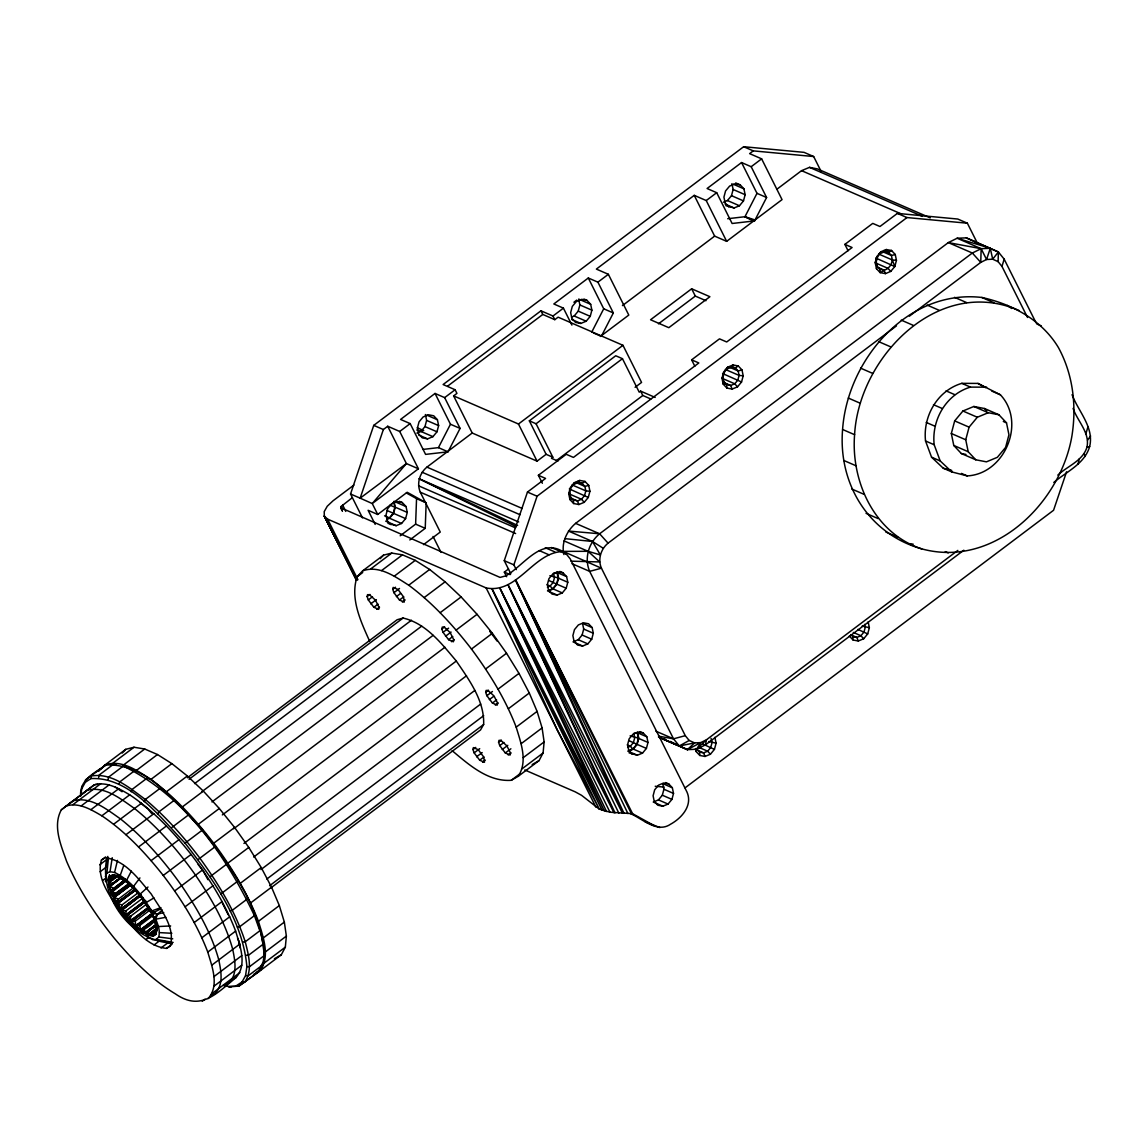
<?xml version="1.0" encoding="UTF-8"?>
<svg xmlns="http://www.w3.org/2000/svg" width="1148" height="1148" viewBox="0 0 1148 1148"><rect width="100%" height="100%" fill="white"/><g stroke="black" fill="none" stroke-linecap="round" stroke-linejoin="round"><path stroke-width="1.5" d="M270.799 887.949L480.538 729.941L483.652 724.488C484.542 700.596 469.101 679.903 456.316 661.033C441.736 643.827 426.195 623.307 403.063 618.054L397.122 619.748L187.382 777.756M1027.546 317.479L1001.989 266.451L998.114 261.658L998.373 251.972L966.286 237.866L957.131 238.239L948.305 242.601L575.607 523.359C566.854 530.835 561.013 543.047 563.912 554.57M375.181 524.406L368.121 510.3L377.721 514.476L407.181 492.277L426.166 502.81L425.234 528.324L409.807 539.947M400.193 535.786L415.619 524.148L416.552 498.634L406.335 492.966M925.532 440.99C922.777 416.279 937.442 390.55 961.809 383.346L977.981 383.418L1000.425 394.826C1026.341 422.435 1004.773 474.024 967.219 475.903L951.893 471.957L943.24 468.212L931.559 457.177L925.532 440.99L934.171 444.735L940.198 460.936L951.893 471.957M934.171 444.735C931.43 420.039 946.081 394.309 970.447 387.106L986.62 387.163M148.738 907.724L139.525 894.536C131.848 886.787 124.63 877.259 113.351 875.106L109.691 876.082L107.984 879.641C111.715 903.39 129.365 929.206 152.885 936.352L155.827 934.372L156.731 929.894L156.114 924.083L152.612 914.023L153.488 912.459L157.463 914.181L163.733 912.502M157.161 929.507L154.306 931.659L154.822 934.372L155.827 934.372L156.114 930.239L155.052 934.329L152.885 936.352L151.636 931.875L157.362 927.57M172.243 942.939C132.422 942.436 98.541 897.406 106.778 858.862L106.965 865.879M143.256 897.793L126.108 910.708L125.749 915.028L127.887 919.39L131.202 921.5L135.22 921.184L150.933 909.345M80.661 796.224L81.752 788.733L85.282 782.29L90.95 778.574C130.126 776.651 160.49 817.778 185.072 843.12C213.011 879.382 242.601 919.548 246.877 966.544L249.475 966.731L264.112 955.71C261.601 907.781 230.518 866.826 202.478 830.004C176.648 803.241 147.145 763.047 105.932 764.999C94.94 772.661 79.571 779.736 80.633 795.449M81.752 788.733L81.953 786.337M1057.796 475.114C1067.482 466.031 1082.779 460.951 1086.955 447.203C1090.141 432.724 1077.455 421.173 1073.079 408.401M1053.778 482.461C1066.549 471.613 1084.688 463.907 1089.667 446.515C1094.259 427.228 1078.388 411.515 1072.045 394.682M253.507 974.48L260.409 970.519C270.383 955.653 263.05 936.797 258.429 921.327C247.624 893.173 231.638 867.371 213.729 843.22C195.433 819.572 175.056 797.272 150.976 779.377C137.573 770.982 121.444 758.928 104.855 765.07L100.464 769.734M260.409 970.519L281.303 954.777L285.335 947.143L286.369 936.108L284.345 922.088L279.337 905.571L271.531 887.174L261.227 867.558L248.772 847.411L234.623 827.478L219.297 808.479L203.354 791.101L187.354 775.976L171.87 763.635L157.491 754.537L144.72 749.013L134.015 747.248L125.763 749.314L104.855 765.07M452.111 750.663C468.858 764.625 487.986 781.946 511.262 780.31L518.164 776.349C528.137 761.468 520.805 742.627 516.184 727.143C505.378 699.003 489.392 673.202 471.484 649.051C453.187 625.387 432.81 603.087 408.731 585.207C395.328 576.813 379.199 564.759 362.61 570.886L357.114 576.726C349.867 598.553 360.773 621.326 369.584 641.101M518.164 776.349L539.058 760.607L543.09 752.973L544.123 741.938L542.1 727.918L537.092 711.401L529.285 693.005L518.982 673.388L506.526 653.241L492.377 633.309L477.051 614.309L461.109 596.931L445.108 581.806L429.625 569.465L415.246 560.368L402.474 554.843L391.769 553.078L383.518 555.144L362.61 570.886M105.473 881.75L106.133 874.69M423.54 544.64L440.258 532.055L420.297 492.191C416.466 483.466 419.68 473.033 426.927 467.121L472.215 433.011L537.063 461.152L546.118 454.321L552.848 457.248L551.456 458.296L557.914 461.094M263.322 942.135L264.112 955.71M85.282 782.29L85.54 779.793L105.932 764.999M259.462 968.869L259.204 971.366L238.813 986.161L228.71 986.606L238.813 986.161L259.204 971.366L262.792 964.822L264.298 953.428M105.329 876.484L106.879 873.068L108.486 857.714M260.108 928.847L263.122 944.244L248.499 955.265L245.916 955.251M90.95 778.574L91.295 776.019C112.002 772.46 129.767 788.088 145.322 799.453C165.857 816.73 183.78 836.849 199.91 858.23C218.565 883.917 235.369 911.44 245.242 941.776C248.499 954.792 252.991 970.376 244.567 982.387L242.041 981.985L236.373 985.702M152.885 936.352L153.158 934.271L154.822 934.372L152.885 936.352L154.306 931.659M155.124 934.142L155.827 934.372L156.731 929.894L154.822 920.639M242.041 981.985L245.572 975.542L246.877 966.544M134.201 887.232L118.488 899.071L114.269 897.463L110.897 893.058L109.907 886.385L108.4 885.467L109.017 881.449L113.193 878.306M108.873 878.306L109.404 874.905L110.696 877.904M106.879 873.068L110.036 871.691L112.231 857.714M238.612 944.488L239.114 941.288M152.483 939.695L156.358 939.394L158.74 936.983C160.591 930.21 157.506 923.466 154.98 917.295L152.813 916.362L154.478 919.29M98.613 777.67L99.058 775.115L113.695 764.094L116.034 764.554L111.428 765.085M146.284 904.38L130.571 916.219L126.28 915.903L121.085 910.795L122.018 904.911L137.731 893.072M842.589 429.481C847.411 359.711 907.566 288.966 981.841 297.461C1012.479 304.22 1041.882 319.976 1058.413 347.557C1073.093 374.478 1076.666 405.603 1071.974 435.652C1060.537 503.484 993.738 568.561 921.686 548.859C868.433 533.82 838.054 483.695 842.589 429.481L854.586 434.69C850.855 481.744 874.575 533.433 921.686 548.859M854.586 434.69C858.891 356.899 938.691 275.018 1019.295 310.62M254.741 913.923L254.426 915.63L259.864 930.755L245.242 941.776L242.702 941.963M155.827 934.372L156.731 929.894L154.722 919.692M367.13 596.558L367.547 594.664L369.455 594.721L375.439 600.16L379.098 607.45L378.668 609.344L373.875 607.278L368.307 599.93L367.13 596.558L369.914 594.463M392.745 589.311L393.161 587.403L397.969 589.484L403.522 596.831L404.283 602.097L399.49 600.031L393.922 592.684L392.745 589.311L395.529 587.216M441.851 628.989L442.281 627.081L444.19 627.138L450.174 632.577L453.819 639.866L453.403 641.775L448.595 639.694L443.042 632.347L441.851 628.989L444.635 626.88M472.962 749.5L473.378 747.592L478.185 749.673L483.739 757.02L484.499 762.286L479.706 760.206L474.138 752.858L472.962 749.5L475.746 747.405M485.69 692.33L486.106 690.422L488.015 690.493L493.999 695.932L497.658 703.207L497.228 705.116L492.435 703.035L486.867 695.688L485.69 692.33L488.474 690.235M498.576 742.254L498.993 740.345L500.901 740.403L506.885 745.856L510.544 753.131L510.114 755.04L505.321 752.959L499.753 745.612L498.576 742.254L501.36 740.159M569.925 499.552L570.628 497.17L569.709 492.722L570.958 488.029L574.402 482.648L579.769 480.424L585.006 481.428L588.737 485.389L589.929 491.258L588.293 497.443L584.246 502.307L578.893 504.532L573.641 503.527L569.925 499.552L568.719 493.697L570.355 487.498L574.402 482.648M723.183 384.106L723.886 381.724L722.967 377.276L724.216 372.569L727.66 367.188L733.027 364.964L738.264 365.968L741.995 369.943L743.187 375.798L741.551 381.997L737.504 386.847L732.151 389.072L726.899 388.067L723.183 384.106L721.977 378.237L723.627 372.052L727.66 367.188M660.129 737.777L687.394 749.644L696.535 749.257L705.36 744.937L706.522 739.728L957.834 550.409M876.441 268.646L877.144 266.264L876.225 261.816L877.488 257.109L880.918 251.742L886.285 249.518L891.522 250.522L895.253 254.483L896.445 260.352L894.809 266.537L890.762 271.402L885.409 273.626L880.157 272.621L876.441 268.646L875.235 262.792L876.885 256.592L880.918 251.742M1078.058 464.165L1079.22 458.97M108.041 779.621L108.63 777.096L123.267 766.075L125.462 766.505M162.413 910.02L157.463 914.181L152.784 912.933C143.4 896.947 131.676 880.731 114.585 872.466L117.469 860.397M208.075 998.645C219.655 985.716 212.021 966.559 207.774 952.094C197.212 924.312 181.212 898.97 163.246 875.436C145.466 853.064 125.706 831.798 101.842 815.812C91.266 809.684 78.868 802.05 66.211 805.996L61.318 809.842C52.449 826.115 61.031 845.244 66.555 861.201C78.48 889.155 95.313 914.741 114.355 938.332C132.063 959.398 151.536 979.617 175.328 993.824C200.426 1011.316 215.537 994.555 235.928 977.651C247.509 964.722 239.889 945.565 235.641 931.1C225.08 903.318 209.065 877.99 191.113 854.442C173.334 832.07 153.574 810.804 129.71 794.818C119.134 788.69 106.735 781.056 94.064 785.002L66.211 805.996M386.804 518.953L389.373 517.891L393.276 513.213L394.855 507.244L393.692 501.604M386.876 519.37L389.559 518.25L393.606 513.4L395.242 507.201L394.338 502.81M416.911 433.112L420.929 431.447L424.975 426.582L426.611 420.398L425.406 414.528M387.967 523.373L396.204 525.684L401.57 523.459L405.617 518.609L407.253 512.41L406.048 506.555L402.331 502.58L399.332 501.274M436.986 431.791L438.622 425.607L437.417 419.738L433.7 415.777L428.448 414.772L423.095 416.997L419.049 421.861L417.413 428.046L418.604 433.915L422.335 437.876L427.573 438.88L432.94 436.656L436.986 431.791L424.975 426.582M571.503 317.106L574.187 315.987L578.233 311.137L579.869 304.938L578.965 300.546M586.958 300.331L581.72 299.327L576.353 301.551L572.307 306.401L570.671 312.6L571.876 318.455L575.593 322.43L580.831 323.435L586.197 321.21L590.244 316.346L591.88 310.161L590.675 304.292L586.958 300.331L583.959 299.025M557.139 595.051L547.539 590.89L552.705 588.737L556.593 584.059L558.172 578.104L557.01 572.45L566.624 576.626L567.786 582.266L566.194 588.235L562.305 592.913L557.139 595.051L552.088 594.09L548.514 590.273L547.352 584.619L548.931 578.664L552.834 573.986L557.985 571.833L563.037 572.809L566.624 576.626M548.859 590.775L552.877 589.111L556.924 584.246L558.559 578.061L557.368 572.192L553.537 573.225L554.455 577.674L553.207 582.38L550.136 586.068L547.424 587.188M582.667 646.023L573.053 641.861L578.219 639.709L582.122 635.031L583.701 629.075L582.538 623.421L592.153 627.597L593.301 633.237L591.722 639.206L587.833 643.885L582.667 646.023L577.616 645.061L574.029 641.244L572.881 635.59L574.459 629.635L578.348 624.942L583.514 622.804L588.565 623.78L592.153 627.597M723.427 202.206L727.445 200.541L731.491 195.677L733.127 189.492L731.936 183.623M725.852 205.664L734.089 207.975L739.455 205.75L743.502 200.886L745.138 194.701L743.933 188.832L740.216 184.871L735.71 182.919M629.047 750.534L632.921 748.927L636.81 744.248L638.388 738.293L637.226 732.639L646.841 736.815L647.989 742.455L646.41 748.424L642.521 753.102L637.355 755.24L629.104 752.887M629.075 750.964L633.093 749.3L637.14 744.435L638.776 738.25L637.585 732.381L633.753 733.414L634.672 737.863L633.423 742.555L630.352 746.243L627.64 747.377M662.884 806.212L653.269 802.036L658.435 799.898L662.324 795.22L663.903 789.25L662.755 783.61L672.355 787.772L673.517 793.426L671.939 799.381L668.05 804.059L662.884 806.212L657.833 805.236L654.245 801.419L653.097 795.779L654.676 789.81L658.565 785.132L663.731 782.993L668.782 783.955L672.355 787.772M695.473 748.553L696.075 751.481L699.792 755.456L705.044 756.46L710.411 754.236L714.443 749.371L716.094 743.187L714.888 737.317M849.333 636.035L853.064 639.996L858.302 641L863.669 638.776L867.701 633.911L869.352 627.726L868.146 621.857M951.333 433.514L954.677 420.9L962.914 411.013L973.834 406.478L984.51 408.516L998.918 414.772L1006.509 422.851L1008.949 434.791L1005.605 447.404L997.368 457.306L986.448 461.84L975.771 459.788L961.364 453.546L953.773 445.467L951.333 433.514L965.741 439.77L968.195 451.709L975.771 459.788M965.741 439.77L969.084 427.156L977.321 417.255L988.241 412.72L998.918 414.772M884.032 250.508L888.595 252.503L891.422 255.516L892.34 259.965L891.092 264.671L888.021 268.359L880.157 272.621L879.971 269.278L877.144 266.264M125.118 880.487L111.184 890.92L109.591 885.754L120.985 877.172M352.379 497.629L341.2 506.426L340.798 507.775L342.405 510.975L340.798 507.775L500.054 577.415L505.938 575.837C525.181 564.472 542.588 534.925 566.366 554.111L570.212 558.875L686.891 791.876C693.005 805.365 681.769 818.05 670.561 824.221C657 833.52 642.507 818.624 630.381 813.631M247.365 897.779L246.935 899.243L232.312 910.264L229.959 910.895M696.075 751.481L696.779 749.099L699.606 752.112L703.581 752.873L707.656 751.194L710.727 747.491L711.975 742.799L711.057 738.351M1001.989 266.451L1004.156 259.118L998.373 251.972L966.286 237.866M1085.85 433.915L1088.017 426.582M118.99 784.371L119.736 781.917L134.373 770.896L136.411 771.255M362.524 517.906L350.542 493.999L373.746 425.377L743.66 146.714L804.059 152.354L813.659 156.53L821.265 171.698M387.708 426.252L406.392 463.577L372.253 503.556L418.403 468.786L399.719 431.476L387.708 426.252L383.36 429.539L360.156 498.16L372.253 503.556L377.721 514.476M510.831 573.785L504.259 560.683L527.463 492.061L545.573 478.415L538.369 475.286L566.237 454.292L573.44 457.421L698.831 362.955L691.627 359.841L719.495 338.847L726.698 341.975L852.103 247.509L844.885 244.381L872.753 223.386L879.956 226.515L897.377 213.399L957.776 219.038L967.377 223.214L976.948 242.328M516.27 569.638L513.874 564.845L537.077 496.223L906.992 217.56L967.377 223.214M1066.578 471.771L1053.563 510.272L685.069 787.858M120.253 875.321L123.754 865.506M101.426 860.067L105.128 857.843C125.534 859.967 138.779 879.454 151.149 893.905C160.462 909.173 175.831 927.254 170.177 946.182L166.474 948.406C146.054 946.296 132.809 926.809 120.44 912.359C111.126 897.09 95.758 879.009 101.426 860.067L105.602 856.925M107.08 866.51L106.678 859.551L107.826 856.408M126.108 910.708C120.425 911.426 114.886 903.849 118.488 899.071L115.245 901.754L121.186 908.929L140.745 894.536M156.645 924.858L145.538 933.252L156.688 924.858L145.538 933.252L142.036 932.391L143.213 929.22L145.265 933.267L148.149 935.663L152.784 935.118M131.159 791.79L132.077 789.437L146.714 778.416L148.58 778.674M117.512 875.694L109.189 881.965L108.4 885.467L111.413 891.522L125.29 880.932L124.802 880.215M896.516 325.845L608.067 543.148C600.835 549.045 597.606 559.478 601.437 568.203L685.284 735.667L689.173 740.46L694.597 742.9L700.739 742.613L706.522 739.728L696.535 749.257L700.739 742.613L687.394 749.644L658.478 736.959M238.181 880.846L220.76 893.962M144.218 801.677L145.322 799.453L159.959 788.432L161.624 788.561M135.421 889.714L117.182 903.275L115.245 901.754L113.724 896.703L110.897 893.058L125.491 881.176M754.566 220.904L766.591 197.499L751.179 166.718L741.565 162.542L707.082 188.516L716.696 192.692L732.108 223.487L754.566 220.904L744.952 216.728L727.689 218.723M422.894 449.428L438.436 447.634L450.461 424.243L435.049 393.448L400.566 419.436L410.166 423.598L425.592 454.393L448.036 451.81L460.075 428.405L444.649 397.624L435.049 393.448M591.694 332.188L603.719 308.783L588.307 278.003L553.824 303.976L563.424 308.138L571.905 325.085M601.308 336.35L613.333 312.959L597.907 282.164L588.307 278.003M753.648 221.004L744.952 216.728L756.991 193.338L741.565 162.542M126.667 880.1L131.346 871.145M98.728 771.384L100.163 768.773M260.869 966.286L262.992 962.426L262.792 964.822L248.155 975.843L245.572 975.542M145.337 900.635L125.749 915.028L121.085 910.795L141.046 895.024M157.793 813.745L159.098 811.708L173.735 800.687L175.214 800.63M121.186 877.316L112.619 883.773L109.031 881.865L107.984 879.641L109.691 876.082L113.351 875.106L121.258 876.972L120.339 877.302M156.817 924.398L145.681 933.166L148.149 935.663L151.636 931.875M1087.572 440.158L1090.6 435.953M227.433 863.597L210.027 876.713M574.029 484.327L578.104 482.648L579.769 480.424M727.287 368.881L731.362 367.188L733.027 364.964M886.285 249.518L884.62 251.742L880.545 253.421M133.455 886.486L139.941 877.904M998.373 251.972L992.69 259.204L986.548 259.505L980.765 262.375L909.374 316.174M156.645 927.283L156.889 924.068M154.98 917.295L157.463 914.181L155.812 919.161L165.786 917.309M171.54 827.694L188.961 814.578M157.348 928.345L148.149 935.663L148.25 930.856L149.254 934.989L155.037 930.727L149.484 934.917L152.526 935.433M135.277 889.47L117.512 903.562L121.085 910.795L141.29 895.268M998.114 261.658L992.69 259.204L990.294 248.298L981.153 248.686L972.327 253.019L599.615 533.777C588.752 542.645 583.988 558.272 589.656 571.36L673.517 738.824L679.3 745.985L694.597 742.9L687.394 749.644L670.145 741.407M145.667 901.108L126.28 915.903L145.853 901.295L126.495 915.932L127.887 919.39L130.571 916.219L127.887 919.39L130.628 920.682C137.66 935.893 146.399 929.622 155.683 920.05M122.233 753.059L125.763 749.314M380.218 558.646L383.518 555.144M568.719 493.697L569.709 492.722M721.977 378.237L722.967 377.276M875.235 262.792L876.885 256.592L877.488 257.109M185.072 843.12L202.478 830.004M140.156 894.077L147.992 887.031M215.437 846.492L198.016 859.608M68.277 804.59L73.171 800.759C90.907 796.152 106.936 809.555 120.583 818.983C144.203 837.954 164.164 861.057 181.628 885.711C197.198 908.628 211.404 933.008 218.794 959.915C220.99 970.835 223.903 984.597 215.035 993.407L210.672 995.345M82.211 794.1L87.105 790.255C104.841 785.663 120.87 799.065 134.517 808.493C158.137 827.45 178.098 850.568 195.562 875.207C211.132 898.123 225.338 922.518 232.728 949.41C234.924 960.331 237.837 974.107 228.969 982.903L224.606 984.855M94.064 785.002L61.318 809.842M125.247 879.971L111.184 890.92L108.4 885.467L112.619 883.773L108.4 885.467L109.519 886.026L120.712 877.66L125.247 879.167M120.827 877.818L109.72 886.285L120.884 877.962M130.685 884.663L114.054 897.377L130.829 884.893M140.773 894.694L121.301 909.56L140.946 894.952M145.38 900.807L125.921 915.659L145.581 901.051M148.91 907.523L130.843 921.313L149.097 907.724M153.904 912.502L135.851 926.264L135.22 921.184M125.103 880.645L111.169 891.235L125.175 880.803M130.47 884.347L113.752 897.076L130.585 884.563M149.211 907.795L131.202 921.5L149.369 907.925M152.828 913.765L135.091 926.809L131.403 921.514L148.035 908.972M109.519 886.026L120.683 877.546M156.2 929.722L149.254 934.989L154.851 930.784M113.078 878.478L108.888 881.65L113.078 878.507M635.088 387.306L641.56 382.428L622.962 345.304L558.115 317.164L554.8 319.661L552.977 316.016L540.966 310.807L443.099 384.537L455.11 389.746L456.933 393.391L453.618 395.888L472.215 433.011M813.659 156.53L753.275 150.876L749.615 153.631L761.626 158.84L782.046 199.623L726.655 241.338L706.235 200.556L694.239 195.347L596.357 269.091L608.368 274.3L628.788 315.069L600.39 336.45M447.749 386.044L542.789 314.452L554.8 319.661M399.719 431.476L410.166 423.598M444.649 397.624L455.11 389.746M552.977 316.016L563.424 308.138M597.907 282.164L608.368 274.3M706.235 200.556L716.696 192.692M751.179 166.718L761.626 158.84M573.9 302.24L576.755 300.087M353.914 485.073L333.006 500.815L327.266 506.225L324.21 511.621L324.339 516.155L356.296 579.941M622.446 305.583L714.644 236.129L726.655 241.338M776.88 189.248L801.548 170.665L809.498 167.364L817.261 168.856L930.253 217.876M691.656 288.794L650.557 319.761L668.81 327.682L709.909 296.715L691.656 288.794L695.315 296.084L705.963 300.704M453.618 395.888L518.466 424.014L622.962 345.304M546.118 454.321L529.343 420.828L615.73 355.765L622.46 358.678L639.221 392.171L640.613 391.124L655.178 397.438M658.464 323.836L695.315 296.084M529.343 420.828L536.073 423.756L622.46 358.678M357.114 576.726L362.696 572.522M113.107 762.99L134.015 747.248M370.861 568.82L391.769 553.078M123.812 764.755L144.72 749.013M381.566 570.585L402.474 554.843M72.898 804.676L100.766 783.682M81.221 805.896L109.089 784.902M136.598 770.279L157.491 754.537M394.352 576.109L415.246 560.368M368.307 599.93L372.483 596.773M90.95 809.641L118.818 788.647M556.464 460.535L642.808 395.486L650.887 399.002M370.775 603.848L376.357 599.643M373.875 607.278L378.051 604.121M393.922 592.684L399.504 588.479M101.842 815.812L129.71 794.818M150.976 779.377L171.87 763.635M376.759 609.287L379.543 607.192M408.731 585.207L429.625 569.465M396.39 596.601L400.58 593.444M399.49 600.031L403.666 596.874M402.374 602.04L405.158 599.945M113.623 824.235L141.491 803.241M166.446 791.718L187.354 775.976M424.2 597.548L445.108 581.806M189.047 779.277L403.063 618.054M125.964 834.696L153.832 813.717M194.572 783.61L411.458 620.221M99.718 864.803L106.678 859.551M201.976 791.646L421.703 626.119M182.446 806.843L203.354 791.101M440.201 612.673L461.109 596.931M100.106 871.763L105.688 867.558M138.578 846.951L166.446 825.957M506.655 576.712L504.345 572.12L508.535 568.963M102.574 880.53L106.764 877.388M211.964 801.935L433.126 635.332M112.518 880.157L109.534 878.564L107.984 879.641L109.017 881.449L112.518 880.157L118.23 875.852M443.042 632.347L448.61 628.143M356.311 579.812L324.339 516.155L327.611 519.14L486.121 587.919C517.016 594.076 532.772 553.81 560.97 551.657M120.999 878.033L109.907 886.385L113.681 888.265L125.089 879.727L111.184 890.92L125.103 880.387L127.5 882.712M445.51 636.265L451.078 632.074M198.403 824.235L219.297 808.479M456.158 630.051L477.051 614.309M151.106 860.641L178.973 839.647M448.595 639.694L452.771 636.537M128.519 883.745L115.661 893.431L113.724 896.703L113.709 892.556L110.897 893.058M451.48 641.703L454.278 639.608M222.339 814.922L444.936 647.242M130.901 884.936L114.269 897.463L115.245 901.754L117.139 902.672L135.263 889.284M117.139 902.672L135.177 889.097M135.765 890.059L117.512 903.562L135.694 890.044M163.246 875.436L191.113 854.442M139.224 895.354L121.186 908.929L117.727 903.648L122.018 904.911M213.729 843.22L234.623 827.478M471.484 649.051L492.377 633.309M233.733 828.712L456.316 661.033M145.165 900.391L125.749 915.028L122.276 909.977L121.085 910.795M130.571 916.535L130.628 920.682L148.652 907.107M174.668 890.948L202.536 869.954M243.936 843.436L466.519 675.756M153.631 912.1L135.091 926.809L140.472 929.78L142.036 932.391L145.021 932.793L156.243 924.542M152.698 913.708L135.851 926.264L139.841 925.388L152.713 915.702M227.864 863.153L248.772 847.411M485.618 668.983L506.526 653.241M154.506 919.476L140.472 929.78L136.382 926.379L153.014 913.837L136.196 926.407L140.472 929.78L154.349 919.318M155.08 919.864L141.204 930.31L142.036 932.391M156.114 924.441L145.021 932.793L144.246 928.66M185.086 906.777L212.954 885.797M253.679 857.039L474.841 690.422M146.026 939.538L148.824 937.442M154.047 944.991L159.615 940.786M486.867 695.688L492.449 691.498M240.319 883.3L261.227 867.558M498.074 689.13L518.982 673.388M260.955 869.567L480.696 704.04M489.335 699.62L493.525 696.463M194.227 922.518L222.095 901.524M160.993 948.004L167.952 942.752L172.071 943.068M166.474 948.406L172.042 944.216M492.435 703.035L496.61 699.893M495.319 705.059L498.103 702.949M266.824 879.038L483.695 715.649M269.622 885.725L483.652 724.488M201.861 937.758L229.715 916.764M250.637 902.916L271.531 887.174M508.392 708.746L529.285 693.005M207.774 952.094L235.641 931.1M474.138 752.858L479.706 748.668M258.429 921.327L279.337 905.571M476.607 756.776L482.189 752.586M516.184 727.143L537.092 711.401M479.706 760.206L483.882 757.063M499.753 745.612L503.929 742.469M211.82 965.152L239.688 944.158M482.591 762.229L485.374 760.12M502.221 749.529L507.803 745.339M505.321 752.959L510.889 748.769M263.437 937.83L284.345 922.088M521.192 743.66L542.1 727.918M213.915 976.618L241.769 955.624M508.205 754.968L510.989 752.873M213.973 986.175L241.841 965.181M265.461 951.85L286.369 936.108M523.215 757.68L544.123 741.938M212.007 993.58L239.875 972.6M202.263 1001.243L205.047 999.147M264.442 962.885L285.335 947.143M522.197 768.715L543.09 752.973M256.291 972.385L259.075 970.29M511.262 780.31L519.614 774.025M705.36 744.937L963.818 550.222M154.765 919.835L140.73 930.31L154.621 919.735L155.511 923.336M125.39 881.133L111.413 891.522L115.661 893.431L128.633 884.563M121.645 909.833L141.233 895.253M149.025 934.615L156.042 929.435M130.628 920.682L148.838 907.336M153.832 912.316L135.608 925.675L131.403 921.514M117.799 875.264L109.017 881.449L112.303 880.042L107.984 879.641M738.264 365.968L735.337 367.948L731.362 367.188M585.006 481.428L582.079 483.408L578.104 482.648M146.37 902.414L153.947 897.923M532.155 764.568L539.058 760.607M274.401 958.738L281.303 954.777M689.173 740.46L679.3 745.985L663.357 739.24L665.438 739.154M160.706 908.872L152.784 912.933L150.618 911.986L139.568 894.694L148.508 907.437M139.798 895.067L129.839 884.434L132.967 886.328M233.03 978.957L235.928 977.651M156.243 924.843L156.63 927.283M151.708 910.952L160.935 907.609M113.451 875.293L110.739 876.211L113.394 877.589L116.249 875.436L113.394 877.589L109.534 878.564M895.253 254.483L891.422 255.516L883.802 252.201M741.995 369.943L738.164 370.962L729.009 367.001M588.737 485.389L584.906 486.422L575.751 482.447M658.593 736.169L673.517 738.824L685.284 735.667M1086.955 447.203L1089.667 446.515M113.222 875.35L109.691 876.082L109.505 878.177L110.897 876.326L109.691 876.082L113.135 875.321L115.202 876.168L110.997 876.096M237.335 927.039L239.788 926.651L254.426 915.63C225.969 855.762 184.441 795.564 123.267 766.075M95.126 784.486L98.025 784.271M158.453 926.536L170.65 925.934M654.862 826.029L632.562 813.674L609.975 812.224L599.27 809.11L581.548 795.306L575.22 791.847L524.794 769.978M571.001 561.157L599.715 561.946L588.063 551.313L564.027 540.895M159.443 932.606L171.856 933.281M149.484 934.917L152.34 935.146L149.599 934.788M608.067 543.148L599.615 533.777L568.432 531.05L592.468 541.469L603.274 548.299M878.607 254.009L892.34 259.965L896.445 260.352M743.187 375.798L739.082 375.41L725.349 369.455M589.929 491.258L585.824 490.87L572.091 484.915M558.559 578.061L549.878 575.693M869.352 627.726L862.177 626.019M716.094 743.187L708.919 741.479M638.776 738.25L630.094 735.868M655.221 786.265L664.104 787.098M140.085 895.34L135.191 889.671M565.031 538.656L592.468 541.469L600.332 554.914L588.063 551.313L563.051 551.384L601.437 568.203L589.656 571.36L572.048 563.725M158.74 936.983L172.745 938.82M909.675 543.65L913.22 544.195M110.036 871.691L114.585 872.466M156.358 939.394L173.147 942.436M147.331 937.873L152.483 938.806M879.971 269.278L883.96 270.038L885.409 273.626M117.857 875.967L113.351 875.106L120.784 877.589M740.216 184.871L734.978 183.867L729.611 186.091L725.565 190.955L723.929 197.14L725.134 203.009L728.851 206.97M961.364 453.546L965.942 454.421M402.331 502.58L397.093 501.576L391.726 503.8L387.68 508.664L386.044 514.849L387.249 520.718L390.966 524.679M850.984 634.657L852.864 636.666L856.853 637.427L860.914 635.734L863.985 632.046L865.233 627.339L864.631 624.383M646.841 736.815L643.253 732.998L638.202 732.022L633.036 734.16L629.147 738.838L627.569 744.808L628.731 750.448L632.304 754.279M118.66 876.785L120.683 877.187L116.766 875.795L129.638 884.089M153.488 912.459L151.593 912M223.071 985.415L231.049 987.065M943.24 468.212L951.749 470.393M416.781 430.012L421.732 431.505M645.248 821.868L659.899 827.565M152.612 914.023L153.832 914.396M744.952 216.728L755.04 219.957M166.905 942.164L169.66 943.139M809.498 167.364L922.49 216.384M801.548 170.665L901.453 214.002M743.66 146.714L753.275 150.876M897.377 213.399L906.992 217.56M756.991 193.338L766.591 197.499M733.429 184.283L743.933 188.832M733.127 189.492L745.138 194.701M981.841 297.461L993.838 302.67M1036.773 323.951L1041.279 325.903M875.838 258.056L894.809 266.537L892.34 259.965M731.491 195.677L743.502 200.886M875.824 263.064L888.021 268.359L890.762 271.402M954.533 297.346L966.544 302.555M727.445 200.541L739.455 205.75M877.847 267.398L883.96 270.038M725.091 204.071L734.089 207.975M927.096 305.067L939.107 310.276M901.237 320.134L913.248 325.343M878.579 341.602L890.59 346.811M991.786 391.081L1000.425 394.826M961.809 383.346L970.447 387.106M946.052 390.88L954.705 394.625M973.834 406.478L988.241 412.72M1003.309 421.459L1006.509 422.851M962.914 411.013L977.321 417.255M860.57 368.135L872.58 373.344M933.468 404.699L942.121 408.444M954.677 420.9L969.084 427.156M926.206 422.421L934.859 426.166M848.3 398.055L860.311 403.264M953.773 445.467L968.195 451.709M603.719 308.783L613.333 312.959M578.664 299.083L590.675 304.292M732.295 366.628L735.337 367.948L738.164 370.962L739.082 375.41L737.834 380.117L734.763 383.805L730.688 385.498L723.656 383.403M931.559 457.177L940.198 460.936M579.869 304.938L591.88 310.161M961.45 473.406L967.219 475.903M722.58 373.502L741.551 381.997M578.233 311.137L590.244 316.346M722.566 378.51L734.763 383.805L737.504 386.847M574.187 315.987L586.197 321.21M723.068 382.184L730.688 385.498L732.151 389.072M571.833 319.517L580.831 323.435M593.301 332.877L599.701 335.661M843.751 460.448L855.762 465.658M851.744 488.991L863.755 494.2M866.051 513.343L878.048 518.552M945.263 551.628L948.262 552.934M885.768 531.955L897.779 537.164M450.461 424.243L460.075 428.405M426.913 415.189L437.417 419.738M577.501 481.428L582.079 483.408L584.906 486.422L585.824 490.87L584.576 495.577L581.505 499.265L577.43 500.944L570.398 498.863M426.611 420.398L438.622 425.607M569.322 488.948L588.293 497.443M417.312 427.802L423.712 430.586M569.308 493.97L581.505 499.265L584.246 502.307M420.929 431.447L432.94 436.656M569.81 497.644L577.43 500.944L578.893 504.532M418.575 434.977L427.573 438.88M857.886 629.391L867.701 633.911M438.436 447.634L448.036 451.81M853.294 632.419L860.914 635.734L863.669 638.776M373.746 425.377L383.36 429.539M527.463 492.061L537.077 496.223M850.74 634.772L856.853 637.427L858.302 641M575.607 523.359L599.615 533.777M426.927 467.121L522.24 508.478M418.403 468.786L406.392 463.577L360.156 498.16L350.542 493.999M422.148 472.259L520.001 514.706M516.37 526.659L419.221 478.816L518.695 521.967M418.561 485.819L515.524 527.879M566.366 554.111L551.37 547.496M420.297 492.191L515.61 533.533M545.271 547.74L554.871 551.901M539.373 550.653L548.988 554.814M416.552 498.634L426.166 502.81M559.837 571.417L563.037 572.809M394.037 501.332L406.048 506.555M395.242 507.201L407.253 512.41M390.047 505.163L394.855 507.244M558.172 578.104L567.786 582.266M504.259 560.683L513.874 564.845M548.629 580.386L556.924 584.246M386.862 510.43L393.276 513.213M393.606 513.4L405.617 518.609M556.593 584.059L566.194 588.235M415.619 524.148L425.234 528.324M547.079 584.748L550.136 586.068L552.877 589.111M384.58 515.811L389.373 517.891M552.705 588.737L562.305 592.913M389.559 518.25L401.57 523.459M504.345 572.12L510.114 574.617M385.699 521.135L396.204 525.684M583.701 629.075L593.301 633.237M582.122 635.031L591.722 639.206M578.219 639.709L587.833 643.885M703.107 744.191L714.443 749.371M698.501 747.219L707.656 751.194L710.411 754.236M655.91 731.19L673.517 738.824M695.961 749.572L703.581 752.873L705.044 756.46M640.053 731.606L643.253 732.998M638.388 738.293L647.989 742.455M628.846 740.575L637.14 744.435M636.81 744.248L646.41 748.424M627.296 744.923L630.352 746.243L633.093 749.3M632.921 748.927L642.521 753.102M627.755 751.079L637.355 755.24M665.582 782.563L668.782 783.955M663.903 789.25L673.517 793.426M662.324 795.22L671.939 799.381M658.435 799.898L668.05 804.059M163.791 940.944L167.952 942.752M419.221 478.816L517.605 525.454M115.302 787.126L122.075 791.747M139.912 802.61L147.848 808.78L151.737 813.573M977.981 383.418L985.644 387.665M974.365 241.539L978.828 244.165M1007.284 305.411L1011.675 308.468M120.425 877.445L125.161 880.975M984.51 408.516L986.677 410.826M723.886 381.724L726.713 384.738L726.899 388.067M570.628 497.17L573.455 500.184L573.641 503.527M489.679 631.242L497.184 641.158M144.146 900.577L130.198 884.692M198.159 864.53L203.009 870.528L207.946 879.698M156.329 932.334L156.114 930.239M152.813 916.362L154.392 918.83M222.31 902.945L228.251 914.798M356.827 580.056L324.339 516.155L357.143 579.812M324.339 516.155L356.138 578.405M1004.156 259.118L1036.099 322.918M844.885 244.381L848.085 250.766M694.239 195.347L714.644 236.129M691.627 359.841L694.827 366.212M640.613 391.124L642.808 395.486M540.966 310.807L542.789 314.452M536.073 423.756L552.848 457.248M518.466 424.014L537.063 461.152M538.369 475.286L542.373 483.265M602.112 810.287L492.047 588.91L599.27 809.11L557.311 730.071L492.047 588.91L604.293 810.919L499.71 587.762L613.993 812.727L507.961 584.633L622.474 813.272L515.552 579.998L632.562 813.674M486.121 587.919L595.869 807.087M433.054 536.432L441.047 552.418M342.621 504.976L345.778 511.405M341.2 506.426L342.793 509.626M327.611 519.14L357.932 579.711M624.024 813.344L515.552 579.998L631.386 813.616M609.975 812.224L499.71 587.762L606.56 811.564M618.815 813.128L507.961 584.633L615.027 812.856M515.552 579.998L627.87 813.458M1084.013 453.804L1085.262 456.43M149.211 908.958L150.618 911.986L149.369 909.144M109.548 875.293L110.796 878.177M237.55 938.189L239.717 943.814L239.817 947.746M139.841 925.388L140.472 929.78M852.864 636.666L853.064 639.996M699.606 752.112L699.792 755.456M981.153 248.686L980.765 262.375L972.327 253.019L948.305 242.601L981.153 248.686L986.548 259.505L990.294 248.298L957.131 238.239L981.153 248.686M113.207 878.694L109.031 881.865L113.222 878.751M156.386 924.814L145.265 933.267L156.487 924.872M130.413 884.06L113.724 896.703L130.456 884.204M154.908 919.864L141.046 930.382L154.994 919.892M891.522 250.522L888.595 252.503L884.62 251.742L891.522 250.522"/></g></svg>
